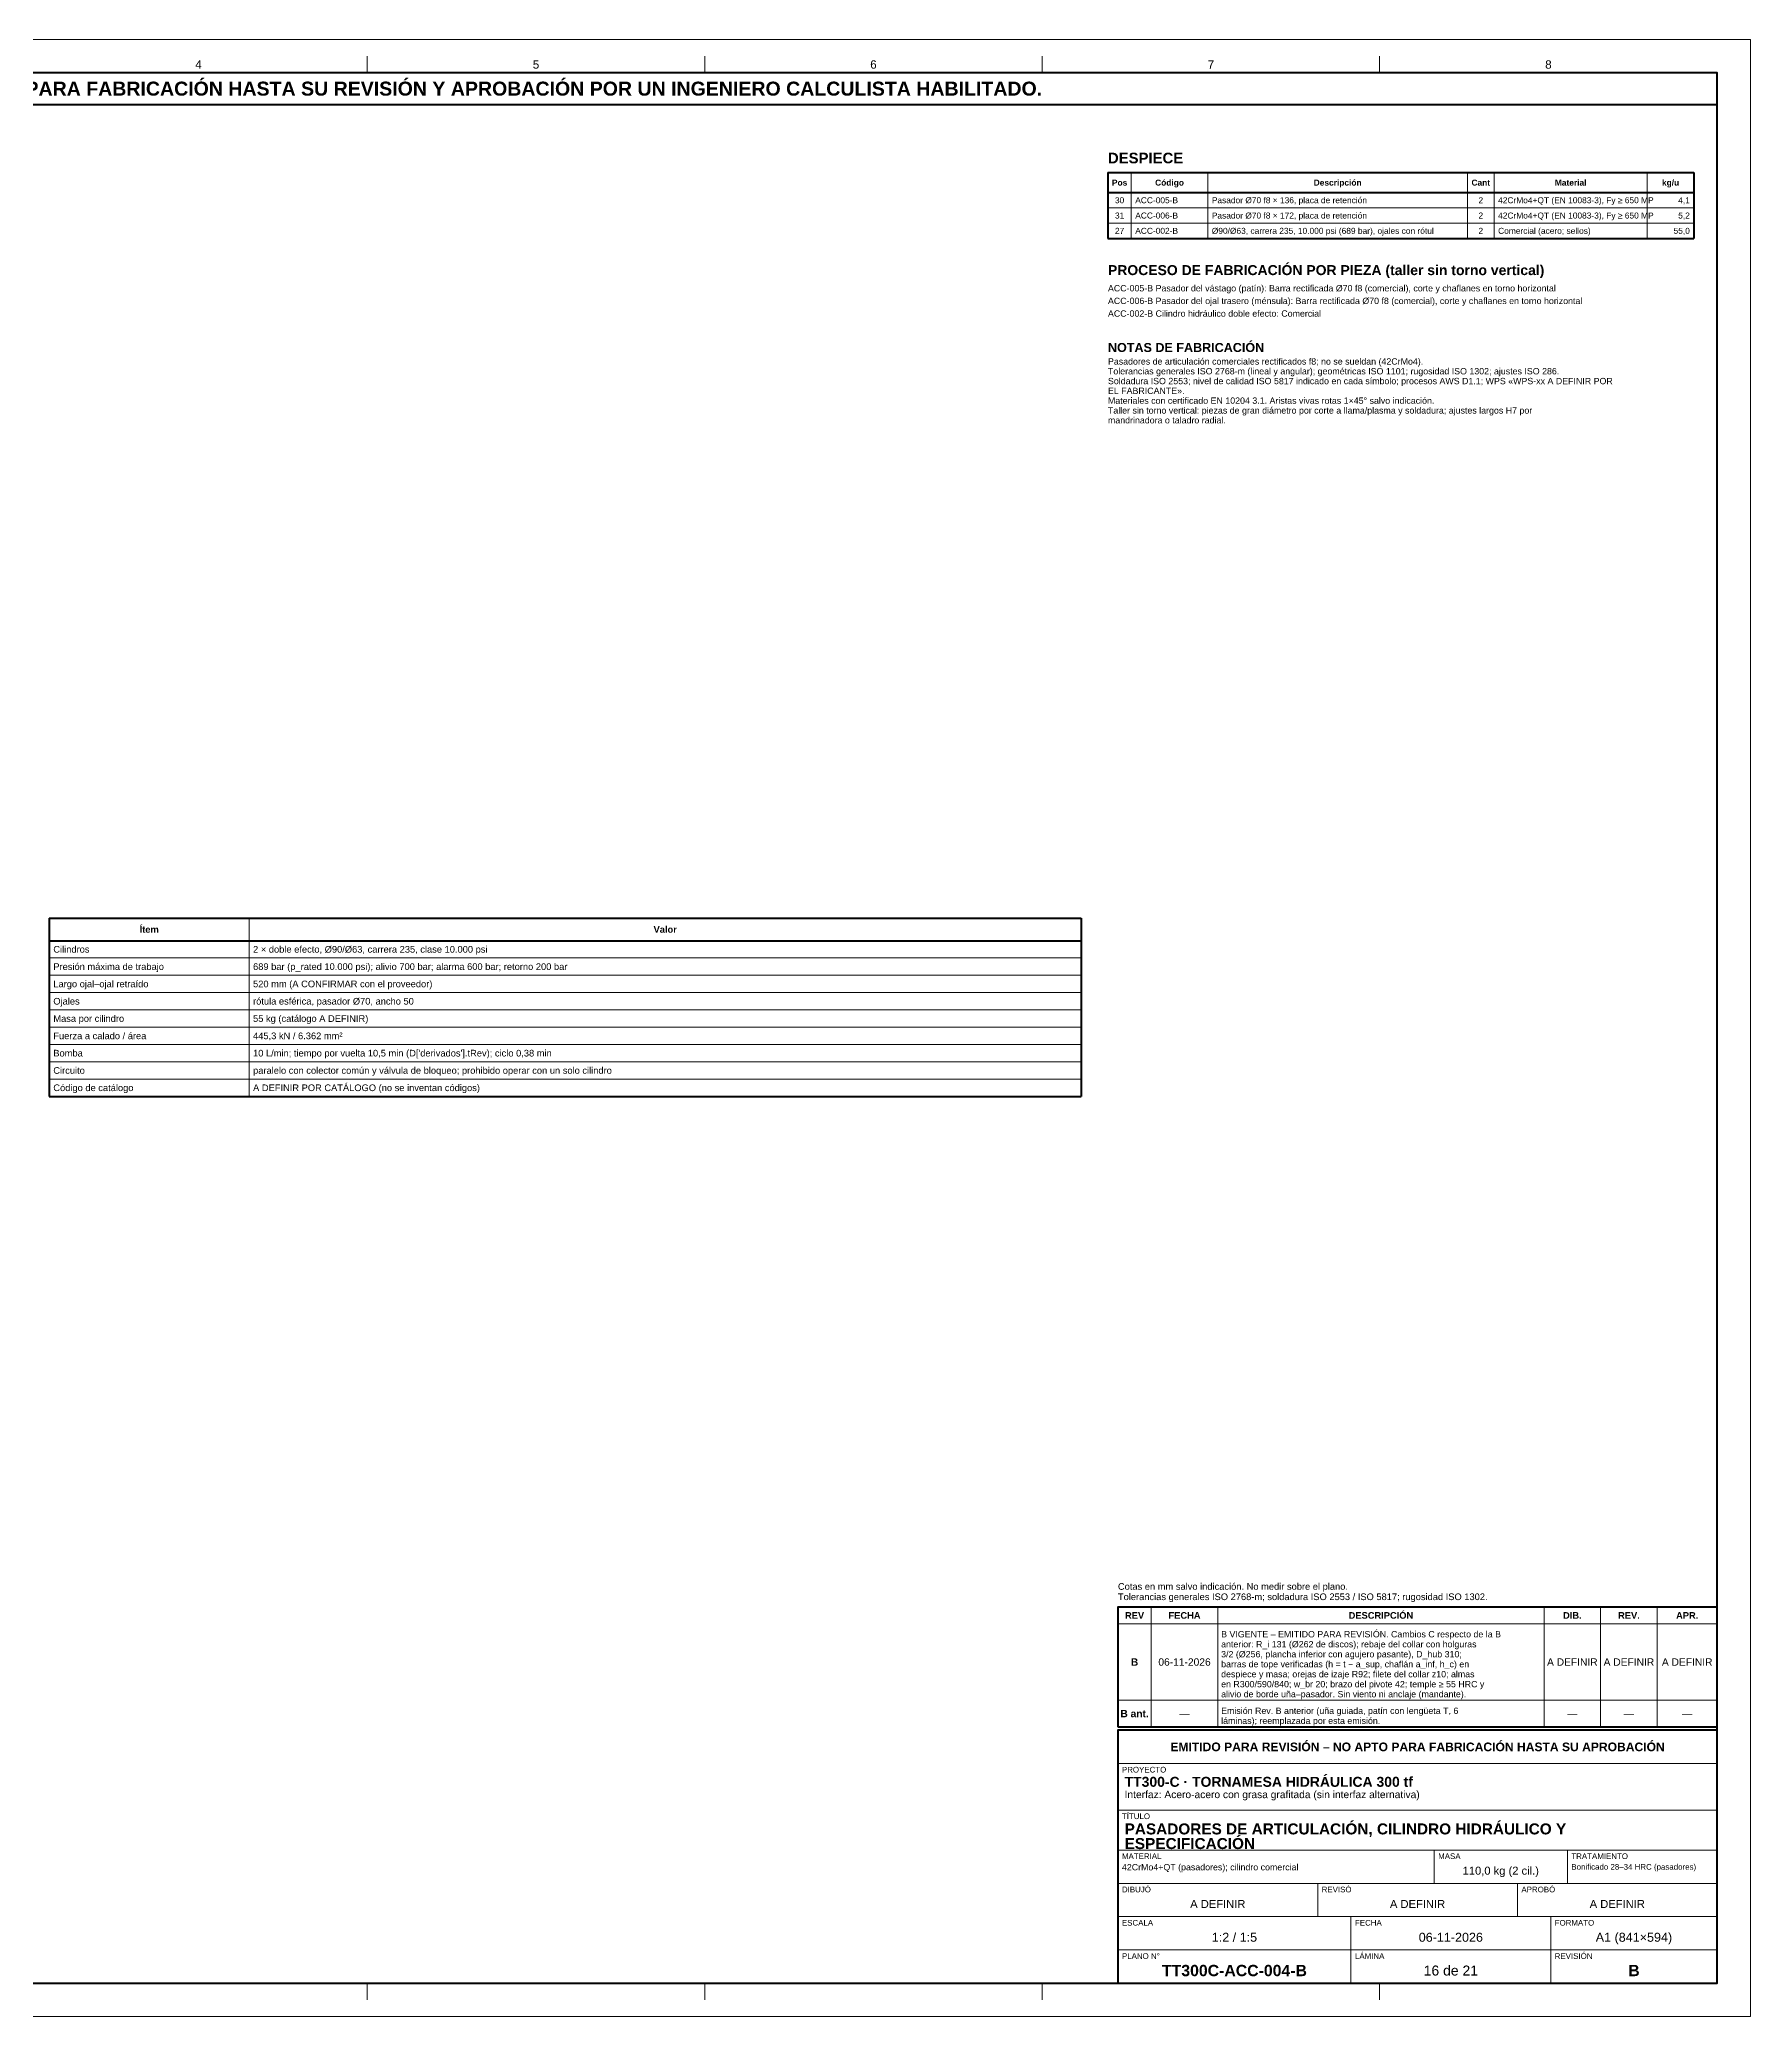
# Model space of a CAD drawing. Header units: millimetres. Extents: x 0 to 841, y 0 to 594.
# Drawn here: x 327 to 841, y 0 to 594 of the extents above; entities that cross this region are included whole.
import ezdxf
from ezdxf.enums import TextEntityAlignment as Align

# ---------------------------------------------------------------- set-up
doc = ezdxf.new("R2010")
doc.units = ezdxf.units.MM
for name, color, linetype, lineweight in [('FINA', 7, 'CONTINUOUS', 18), ('MARCO', 7, 'CONTINUOUS', 70), ('TXT', 7, 'CONTINUOUS', 25), ('VIS', 7, 'CONTINUOUS', 50)]:
    doc.layers.add(name, color=color, linetype=linetype, lineweight=lineweight)
doc.styles.add('STD', font='LiberationSans-Regular.ttf')
doc.styles.add('STDB', font='LiberationSans-Bold.ttf')

msp = doc.modelspace()

# ---------------------------------------------------------------- linework, layer by layer
at = {"layer": 'FINA'}
for p, q in [((425.5, 584), (425.5, 589)), ((526.88, 584), (526.88, 589)), ((628.25, 584), (628.25, 589)), ((729.62, 584), (729.62, 589)), ((655, 554), (655, 534.22)), ((678, 554), (678, 534.22)), ((756, 554), (756, 534.22)), ((764, 554), (764, 534.22)), ((810, 554), (810, 534.22)), ((648, 543.42), (824, 543.42)), ((648, 538.82), (824, 538.82)), ((390, 330), (390, 276.44)), ((330, 318.04), (640, 318.04)), ((330, 312.84), (640, 312.84)), ((330, 307.64), (640, 307.64)), ((330, 302.44), (640, 302.44)), ((330, 297.24), (640, 297.24)), ((330, 292.04), (640, 292.04)), ((330, 286.84), (640, 286.84)), ((330, 281.64), (640, 281.64)), ((661, 87), (661, 123)), ((681, 87), (681, 123)), ((779, 87), (779, 123)), ((796, 87), (796, 123)), ((813, 87), (813, 123)), ((651, 118), (831, 118)), ((651, 95), (831, 95)), ((651, 87), (831, 87)), ((651, 86), (831, 86)), ((651, 76), (831, 76)), ((651, 62), (831, 62)), ((651, 50), (831, 50)), ((746, 40), (746, 50)), ((786, 40), (786, 50)), ((651, 40), (831, 40)), ((711, 30), (711, 40)), ((771, 30), (771, 40)), ((651, 30), (831, 30)), ((721, 20), (721, 30)), ((781, 20), (781, 30)), ((651, 20), (831, 20)), ((721, 10), (721, 20)), ((781, 10), (781, 20)), ((425.5, 10), (425.5, 5)), ((526.88, 10), (526.88, 5)), ((628.25, 10), (628.25, 5)), ((729.62, 10), (729.62, 5))]:
    msp.add_line(p, q, dxfattribs=at)
msp.add_lwpolyline([(0, 0), (841, 0), (841, 594), (0, 594)], close=True, dxfattribs=at)
at = {"layer": 'MARCO'}
for points in [[(20, 10), (831, 10), (831, 584), (20, 584)], [(20, 574.5), (831, 574.5), (831, 584), (20, 584)], [(651, 87), (831, 87), (831, 123), (651, 123)], [(651, 10), (831, 10), (831, 86), (651, 86)]]:
    msp.add_lwpolyline(points, close=True, dxfattribs=at)
at = {"layer": 'VIS'}
for p, q in [((648, 554), (824, 554)), ((648, 554), (648, 534.22)), ((824, 554), (824, 534.22)), ((648, 548.02), (824, 548.02)), ((648, 534.22), (824, 534.22)), ((330, 330), (640, 330)), ((330, 330), (330, 276.44)), ((640, 330), (640, 276.44)), ((330, 323.24), (640, 323.24)), ((330, 276.44), (640, 276.44))]:
    msp.add_line(p, q, dxfattribs=at)

# ---------------------------------------------------------------- texts
at = {"layer": 'TXT'}
for s, height, style, p in [('ESTOS PLANOS NO SON VÁLIDOS PARA FABRICACIÓN HASTA SU REVISIÓN Y APROBACIÓN POR UN INGENIERO CALCULISTA HABILITADO.', 4.2, 'STDB', (425.5, 579.25)), ('4', 2.5, 'STD', (374.81, 586.5)), ('5', 2.5, 'STD', (476.19, 586.5)), ('6', 2.5, 'STD', (577.56, 586.5)), ('7', 2.5, 'STD', (678.94, 586.5)), ('8', 2.5, 'STD', (780.31, 586.5)), ('Pos', 1.8, 'STDB', (651.5, 551.01)), ('30', 1.8, 'STD', (651.5, 545.72)), ('Código', 1.8, 'STDB', (666.5, 551.01)), ('Descripción', 1.8, 'STDB', (717, 551.01)), ('Cant', 1.8, 'STDB', (760, 551.01)), ('2', 1.8, 'STD', (760, 545.72)), ('Material', 1.8, 'STDB', (787, 551.01)), ('kg/u', 1.8, 'STDB', (817, 551.01)), ('31', 1.8, 'STD', (651.5, 541.12)), ('2', 1.8, 'STD', (760, 541.12)), ('27', 1.8, 'STD', (651.5, 536.52)), ('2', 1.8, 'STD', (760, 536.52)), ('Ítem', 2, 'STDB', (360, 326.62)), ('Valor', 2, 'STDB', (515, 326.62)), ('REV', 2, 'STDB', (656, 120.5)), ('FECHA', 2, 'STDB', (671, 120.5)), ('DESCRIPCIÓN', 2, 'STDB', (730, 120.5)), ('DIB.', 2, 'STDB', (787.5, 120.5)), ('REV.', 2, 'STDB', (804.5, 120.5)), ('APR.', 2, 'STDB', (822, 120.5)), ('B', 2.2, 'STDB', (656, 106.5)), ('06-11-2026', 2.2, 'STD', (671, 106.5)), ('A DEFINIR', 2.2, 'STD', (787.5, 106.5)), ('A DEFINIR', 2.2, 'STD', (804.5, 106.5)), ('A DEFINIR', 2.2, 'STD', (822, 106.5)), ('B ant.', 2.2, 'STDB', (656, 91)), ('—', 2.2, 'STD', (671, 91)), ('—', 2.2, 'STD', (787.5, 91)), ('—', 2.2, 'STD', (804.5, 91)), ('—', 2.2, 'STD', (822, 91)), ('EMITIDO PARA REVISIÓN – NO APTO PARA FABRICACIÓN HASTA SU APROBACIÓN', 2.6, 'STDB', (741, 81)), ('110,0 kg (2 cil.)', 2.4, 'STD', (766, 43.8)), ('A DEFINIR', 2.4, 'STD', (681, 33.8)), ('A DEFINIR', 2.4, 'STD', (741, 33.8)), ('A DEFINIR', 2.4, 'STD', (801, 33.8)), ('1:2 / 1:5', 2.7, 'STD', (686, 23.8)), ('06-11-2026', 2.7, 'STD', (751, 23.8)), ('A1 (841×594)', 2.7, 'STD', (806, 23.8)), ('TT300C-ACC-004-B', 3.4, 'STDB', (686, 13.8)), ('16 de 21', 3, 'STD', (751, 13.8)), ('B', 3.4, 'STDB', (806, 13.8))]:
    msp.add_text(s, height=height, dxfattribs=dict(at, style=style)).set_placement(p, align=Align.MIDDLE_CENTER)
for s, height, style, p in [('DESPIECE', 3.2, 'STDB', (648, 560)), ('PROCESO DE FABRICACIÓN POR PIEZA (taller sin torno vertical)', 3, 'STDB', (648, 526.22)), ('ACC-005-B Pasador del vástago (patín): Barra rectificada Ø70 f8 (comercial), corte y chaflanes en torno horizontal', 1.9, 'STD', (648, 520.22)), ('ACC-006-B Pasador del ojal trasero (ménsula): Barra rectificada Ø70 f8 (comercial), corte y chaflanes en torno horizontal', 1.9, 'STD', (648, 516.42)), ('ACC-002-B Cilindro hidráulico doble efecto: Comercial', 1.9, 'STD', (648, 512.62)), ('NOTAS DE FABRICACIÓN', 2.7, 'STDB', (648, 502.82)), ('Tolerancias generales ISO 2768-m (lineal y angular); geométricas ISO 1101; rugosidad ISO 1302; ajustes ISO 286.', 1.9, 'STD', (648, 495.29)), ('Pasadores de articulación comerciales rectificados f8; no se sueldan (42CrMo4).', 1.9, 'STD', (648, 498.23)), ('Soldadura ISO 2553; nivel de calidad ISO 5817 indicado en cada símbolo; procesos AWS D1.1; WPS «WPS-xx A DEFINIR POR', 1.9, 'STD', (648, 492.34)), ('EL FABRICANTE».', 1.9, 'STD', (648, 489.4)), ('Taller sin torno vertical: piezas de gran diámetro por corte a llama/plasma y soldadura; ajustes largos H7 por', 1.9, 'STD', (648, 483.51)), ('Materiales con certificado EN 10204 3.1. Aristas vivas rotas 1×45° salvo indicación.', 1.9, 'STD', (648, 486.45)), ('mandrinadora o taladro radial.', 1.9, 'STD', (648, 480.56)), ('anterior: R_i 131 (Ø262 de discos); rebaje del collar con holguras', 1.9, 'STD', (682, 112.8)), ('B VIGENTE – EMITIDO PARA REVISIÓN. Cambios C respecto de la B', 1.9, 'STD', (682, 115.8)), ('3/2 (Ø256, plancha inferior con agujero pasante), D_hub 310;', 1.9, 'STD', (682, 109.8)), ('barras de tope verificadas (h = t − a_sup, chaflán a_inf, h_c) en', 1.9, 'STD', (682, 106.8)), ('despiece y masa; orejas de izaje R92; filete del collar z10; almas', 1.9, 'STD', (682, 103.8)), ('en R300/590/840; w_br 20; brazo del pivote 42; temple ≥ 55 HRC y', 1.9, 'STD', (682, 100.8)), ('alivio de borde uña–pasador. Sin viento ni anclaje (mandante).', 1.9, 'STD', (682, 97.8)), ('láminas); reemplazada por esta emisión.', 1.9, 'STD', (682, 89.8)), ('Emisión Rev. B anterior (uña guiada, patín con lengüeta T, 6', 1.9, 'STD', (682, 92.8)), ('PROYECTO', 1.7, 'STD', (652.2, 75)), ('TT300-C · TORNAMESA HIDRÁULICA 300 tf', 3, 'STDB', (653, 72)), ('Interfaz: Acero-acero con grasa grafitada (sin interfaz alternativa)', 2.2, 'STD', (653, 67.8)), ('TÍTULO', 1.7, 'STD', (652.2, 61)), ('PASADORES DE ARTICULACIÓN, CILINDRO HIDRÁULICO Y', 3.3, 'STDB', (653, 58)), ('ESPECIFICACIÓN', 3.3, 'STDB', (653, 53.6)), ('MATERIAL', 1.7, 'STD', (652.2, 49)), ('MASA', 1.7, 'STD', (747.2, 49)), ('TRATAMIENTO', 1.7, 'STD', (787.2, 49)), ('42CrMo4+QT (pasadores); cilindro comercial', 1.9, 'STD', (652.2, 45.8)), ('Bonificado 28–34 HRC (pasadores)', 1.7, 'STD', (787.2, 45.8)), ('DIBUJÓ', 1.7, 'STD', (652.2, 39)), ('REVISÓ', 1.7, 'STD', (712.2, 39)), ('APROBÓ', 1.7, 'STD', (772.2, 39)), ('ESCALA', 1.7, 'STD', (652.2, 29)), ('FECHA', 1.7, 'STD', (722.2, 29)), ('FORMATO', 1.7, 'STD', (782.2, 29)), ('PLANO N°', 1.7, 'STD', (652.2, 19)), ('LÁMINA', 1.7, 'STD', (722.2, 19)), ('REVISIÓN', 1.7, 'STD', (782.2, 19))]:
    msp.add_text(s, height=height, dxfattribs=dict(at, style=style)).set_placement(p, align=Align.TOP_LEFT)
at = {"layer": 'TXT', "style": 'STD'}
for s, height, p in [('ACC-005-B', 1.8, (656.2, 545.72)), ('Pasador Ø70 f8 × 136, placa de retención', 1.8, (679.2, 545.72)), ('42CrMo4+QT (EN 10083-3), Fy ≥ 650 MP', 1.8, (765.2, 545.72)), ('ACC-006-B', 1.8, (656.2, 541.12)), ('Pasador Ø70 f8 × 172, placa de retención', 1.8, (679.2, 541.12)), ('42CrMo4+QT (EN 10083-3), Fy ≥ 650 MP', 1.8, (765.2, 541.12)), ('ACC-002-B', 1.8, (656.2, 536.52)), ('Ø90/Ø63, carrera 235, 10.000 psi (689 bar), ojales con rótul', 1.8, (679.2, 536.52)), ('Comercial (acero; sellos)', 1.8, (765.2, 536.52)), ('Cilindros', 2, (331.2, 320.64)), ('2 × doble efecto, Ø90/Ø63, carrera 235, clase 10.000 psi', 2, (391.2, 320.64)), ('Presión máxima de trabajo', 2, (331.2, 315.44)), ('689 bar (p_rated 10.000 psi); alivio 700 bar; alarma 600 bar; retorno 200 bar', 2, (391.2, 315.44)), ('Largo ojal–ojal retraído', 2, (331.2, 310.24)), ('520 mm (A CONFIRMAR con el proveedor)', 2, (391.2, 310.24)), ('Ojales', 2, (331.2, 305.04)), ('rótula esférica, pasador Ø70, ancho 50', 2, (391.2, 305.04)), ('Masa por cilindro', 2, (331.2, 299.84)), ('55 kg (catálogo A DEFINIR)', 2, (391.2, 299.84)), ('Fuerza a calado / área', 2, (331.2, 294.64)), ('445,3 kN / 6.362 mm²', 2, (391.2, 294.64)), ('Circuito', 2, (331.2, 284.24)), ('Bomba', 2, (331.2, 289.44)), ('paralelo con colector común y válvula de bloqueo; prohibido operar con un solo cilindro', 2, (391.2, 284.24)), ("10 L/min; tiempo por vuelta 10,5 min (D['derivados'].tRev); ciclo 0,38 min", 2, (391.2, 289.44)), ('Código de catálogo', 2, (331.2, 279.04)), ('A DEFINIR POR CATÁLOGO (no se inventan códigos)', 2, (391.2, 279.04))]:
    msp.add_text(s, height=height, dxfattribs=at).set_placement(p, align=Align.MIDDLE_LEFT)
for s, p in [('4,1', (822.8, 545.72)), ('5,2', (822.8, 541.12)), ('55,0', (822.8, 536.52))]:
    msp.add_text(s, height=1.8, dxfattribs=at).set_placement(p, align=Align.MIDDLE_RIGHT)
for s, p in [('Tolerancias generales ISO 2768-m; soldadura ISO 2553 / ISO 5817; rugosidad ISO 1302.', (651, 124.5)), ('Cotas en mm salvo indicación. No medir sobre el plano.', (651, 127.6))]:
    msp.add_text(s, height=2, dxfattribs=at).set_placement(p, align=Align.BOTTOM_LEFT)

doc.saveas('drawing.dxf')
